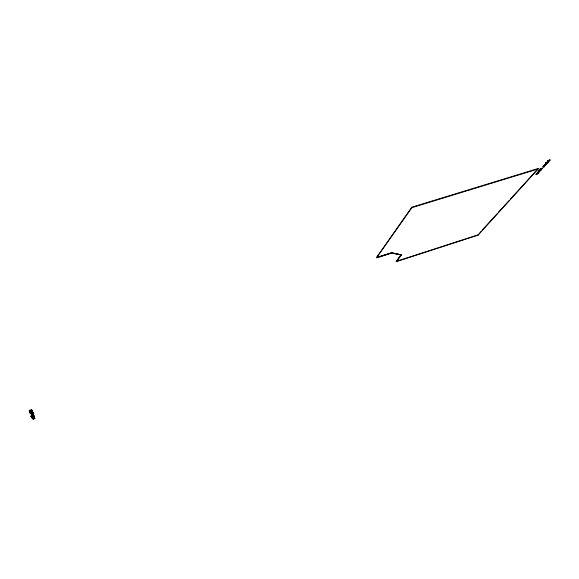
<?xml version="1.0" encoding="UTF-8"?>
<svg xmlns="http://www.w3.org/2000/svg" width="579" height="579" viewBox="0 0 579 579"><rect width="100%" height="100%" fill="white"/><g stroke="black" fill="none" stroke-linecap="round" stroke-linejoin="round"><path stroke-width="0.87" d="M537.573 173.743L535.937 174.424L538.108 173.201M538.673 172.542L537.298 172.643L538.731 171.239L540.373 170.733L538.173 171.854L539.787 171.37L537.601 172.477L539.201 172.006L537.84 173.382L536.494 173.686L538.159 173.107M33.003 412.972L31.085 413.804L31.541 413.956L31.237 414.238L32.04 414.108M34.508 417.582L32.808 418.19L34.523 417.625M34.776 418.4L33.068 418.957L34.762 418.349M401.261 254.76L396.47 261.585L401.261 254.76L391.621 252.733L376.712 257.51L411.893 207.658L538.101 168.996L537.927 168.67M32.786 412.487L31.085 413.044L32.822 412.414M33.083 413.225L32.619 413.515M34.422 417.314L32.721 417.929L34.436 417.358M34.639 418.147L32.981 418.697L34.675 418.081M481.011 231.564L478.044 235.139L396.47 261.585M482.148 230.174L497.274 213.637M498.519 212.124L509.325 200.356M510.526 199.031L538.238 168.489L411.582 207.268M478.044 235.139L538.101 168.996M537.529 173.838C534.728 175.705 536.378 172.643 538.723 172.528M31.476 409.621C33.314 409.295 27.466 410.96 29.493 410.279M478.001 234.886L396.079 261.433L401.044 254.861L391.469 252.849L376.451 257.662L411.727 207.311L411.893 207.658M376.857 257.821L391.766 253.045L401.406 255.064M32.033 413.71L31.353 413.847L33.032 413.24M33.119 413.522L31.447 414.123L33.264 413.775L32.742 412.183L30.817 413.001L31.28 413.457L32.952 412.993M550.05 159.913L547.329 161.346L548.168 160.448L550.05 159.913M33.35 413.934C34.957 413.428 32.019 414.398 33.35 413.934M543.464 167.027L544.528 166.643L543.464 167.027M543.399 165.963L542.841 166.781L544.253 166.499L544.738 165.963L543.116 166.441L544.839 165.855L545.338 165.312L543.703 165.797L545.44 165.196L546.467 164.074L544.846 164.552L547.075 163.416L545.432 163.9L547.676 162.757L546.011 163.264L544.542 164.718L545.925 164.624L543.399 165.963M541.285 169.415L541.756 169.206L541.285 169.415M549.109 161.179L548.61 161.469L549.109 161.179M31.751 410.287L32.113 410.243C29.507 410.359 28.016 411.662 31.751 410.287M33.227 414.759L33.575 414.723C31.034 414.846 29.565 416.127 33.227 414.759M33.394 415.273L33.741 415.23C31.208 415.353 29.739 416.627 33.394 415.273M32.562 417.951L32.909 418.32L34.602 417.864L32.887 418.443L32.865 419.073L34.849 418.617L34.349 417.09L32.562 417.951M32.873 412.769L31.179 413.319L32.873 412.769M32.163 411.633L32.59 411.539L32.163 411.633M33.785 416.569L34.204 416.467L33.785 416.569M29.761 411.184L29.29 411.56L32.258 410.562L29.761 411.184M29.942 411.712L29.464 412.089L32.431 411.09L29.942 411.712M30.209 412.501L29.732 412.87L32.692 411.879L30.209 412.501M31.447 416.149L30.976 416.518L33.886 415.534L31.447 416.149M31.613 416.656L31.15 417.018L34.052 416.04L31.613 416.656M31.867 417.408L31.404 417.77L34.299 416.793L31.867 417.408M32.142 410.605L29.399 411.517L32.142 410.605M32.315 411.133L29.58 412.045L32.315 411.133M32.576 411.922L29.847 412.827L32.576 411.922M33.77 415.577L31.092 416.475L33.77 415.577M33.937 416.084L31.266 416.981L33.937 416.084M34.183 416.837L31.519 417.734L34.183 416.837M546.475 162.301L545.642 163.191L548.349 161.765L546.475 162.301M540.8 168.518C537.182 171.449 546.8 166.455 540.8 168.518M539.165 170.313C535.568 173.222 545.143 168.25 539.165 170.313M549.927 160.245L547.358 161.02L549.927 160.245M548.226 162.098L545.664 162.873L548.226 162.098M542.545 168.308L540.004 169.075L542.545 168.308M540.902 170.096L538.376 170.863L540.902 170.096"/></g></svg>
